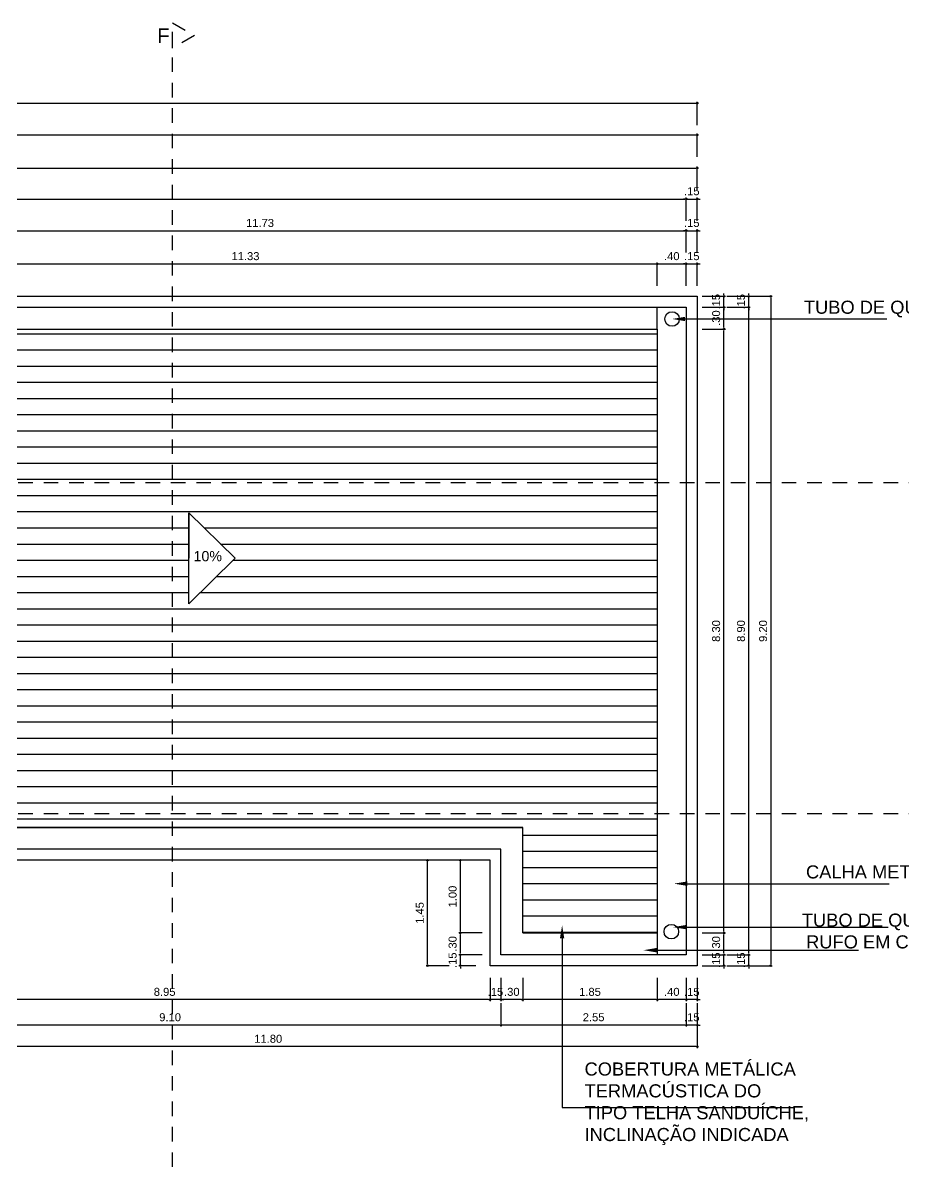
# Model space of a CAD drawing. Header units: millimetres. Extents: x 2125 to 3408, y 1171 to 1686.
# Drawn here: x 2566.28 to 2578.39, y 1447.64 to 1463.33 of the extents above; entities that cross this region are included whole.
import ezdxf

# ---------------------------------------------------------------- set-up
doc = ezdxf.new("R2010")
doc.units = ezdxf.units.MM
doc.linetypes.add('CONTORNO_QUADRO_T', pattern=[0.35, 0.2, -0.15])
for name, color, linetype in [('CALHA', 2, 'Continuous'), ('cobertura', 1, 'Continuous'), ('cotas', 7, 'Continuous'), ('linha de corte', 1, 'Continuous'), ('PAREDES', 4, 'Continuous'), ('RUFO', 3, 'Continuous'), ('TEXTO02', 3, 'Continuous'), ('TEXTO03', 2, 'Continuous')]:
    doc.layers.add(name, color=color, linetype=linetype)
doc.styles.add('ROMANS', font='arial.ttf')
doc.styles.get("Standard").update_dxf_attribs({"font": 'arial.ttf'})
doc.styles.add('TEXTO1', font='swissko.ttf', dxfattribs={"width": 0.6, "height": 0.1})
doc.dimstyles.new('ESCALA75', dxfattribs={"dimtxt": 0.11, "dimasz": 0.02, "dimexe": 0.02, "dimexo": 0.04, "dimgap": 0.05, "dimtad": 1, "dimzin": 4, "dimdsep": 46, "dimtxsty": 'ROMANS', "dimblk1": 'PPC', "dimblk2": 'PPC', "dimsah": 1, "dimcen": 0.02, "dimclrd": 7, "dimclre": 7, "dimclrt": 3, "dimazin": 1, "dimtfac": 1, "dimtix": 1, "dimtmove": 0, "dimatfit": 3, "dimldrblk": 'PPC', "dimfxl": 0, "dimtolj": 1, "dimtzin": 12, "dimarcsym": 0})

# ---------------------------------------------------------------- blocks, each defined once
blk = doc.blocks.new('PPC')
at = {"color": 2}
blk.add_circle((0, 0), 0.5, dxfattribs=at)
blk = doc.blocks.new('*D591')
at = {"layer": 'cotas', "color": 7, "lineweight": -2, "transparency": 16777216}
for p, q in [((2563.685, 1459.714), (2563.685, 1460.034)), ((2563.705, 1460.014), (2574.99, 1460.014)), ((2575.01, 1459.714), (2575.01, 1460.034))]:
    blk.add_line(p, q, dxfattribs=at)
at = {"layer": 'DEFPOINTS', "color": 0, "transparency": 16777216}
for p in [(2575.01, 1460.014), (2563.685, 1459.419), (2575.01, 1459.419)]:
    blk.add_point(p, dxfattribs=at)
at = {"layer": 'cotas', "color": 7, "lineweight": -2, "transparency": 16777216, "xscale": 0.02, "yscale": 0.02, "zscale": 0.02, "rotation": 180}
blk.add_blockref('PPC', (2563.685, 1460.014), dxfattribs=at)
at = {"layer": 'cotas', "color": 7, "lineweight": -2, "transparency": 16777216, "xscale": 0.02, "yscale": 0.02, "zscale": 0.02}
blk.add_blockref('PPC', (2575.01, 1460.014), dxfattribs=at)
at = {"layer": 'cotas', "color": 3, "transparency": 16777216, "insert": (2569.347, 1460.12), "char_height": 0.11, "attachment_point": 5, "style": 'ROMANS'}
blk.add_mtext('\\A1;11.33', dxfattribs=at)
blk = doc.blocks.new('*D592')
at = {"layer": 'cotas', "color": 7, "lineweight": -2, "transparency": 16777216}
for p, q in [((2575.01, 1459.714), (2575.01, 1460.034)), ((2575.03, 1460.014), (2575.39, 1460.014)), ((2575.41, 1459.714), (2575.41, 1460.034))]:
    blk.add_line(p, q, dxfattribs=at)
at = {"layer": 'DEFPOINTS', "color": 0, "transparency": 16777216}
for p in [(2575.41, 1460.014), (2575.01, 1459.419), (2575.41, 1459.419)]:
    blk.add_point(p, dxfattribs=at)
at = {"layer": 'cotas', "color": 7, "lineweight": -2, "transparency": 16777216, "xscale": 0.02, "yscale": 0.02, "zscale": 0.02, "rotation": 180}
blk.add_blockref('PPC', (2575.01, 1460.014), dxfattribs=at)
at = {"layer": 'cotas', "color": 7, "lineweight": -2, "transparency": 16777216, "xscale": 0.02, "yscale": 0.02, "zscale": 0.02}
blk.add_blockref('PPC', (2575.41, 1460.014), dxfattribs=at)
at = {"layer": 'cotas', "color": 3, "transparency": 16777216, "insert": (2575.21, 1460.12), "char_height": 0.11, "attachment_point": 5, "style": 'ROMANS'}
blk.add_mtext('\\A1;.40', dxfattribs=at)
blk = doc.blocks.new('*D593')
at = {"layer": 'cotas', "color": 7, "lineweight": -2, "transparency": 16777216}
for p, q in [((2575.39, 1460.014), (2575.37, 1460.014)), ((2575.41, 1459.714), (2575.41, 1460.034)), ((2575.41, 1460.014), (2575.56, 1460.014)), ((2575.56, 1459.714), (2575.56, 1460.034)), ((2575.58, 1460.014), (2575.6, 1460.014))]:
    blk.add_line(p, q, dxfattribs=at)
at = {"layer": 'DEFPOINTS', "color": 0, "transparency": 16777216}
for p in [(2575.56, 1460.014), (2575.41, 1459.419), (2575.56, 1459.569)]:
    blk.add_point(p, dxfattribs=at)
at = {"layer": 'cotas', "color": 7, "lineweight": -2, "transparency": 16777216, "xscale": 0.02, "yscale": 0.02, "zscale": 0.02}
blk.add_blockref('PPC', (2575.41, 1460.014), dxfattribs=at)
at = {"layer": 'cotas', "color": 7, "lineweight": -2, "transparency": 16777216, "xscale": 0.02, "yscale": 0.02, "zscale": 0.02, "rotation": 180}
blk.add_blockref('PPC', (2575.56, 1460.014), dxfattribs=at)
at = {"layer": 'cotas', "color": 3, "transparency": 16777216, "insert": (2575.485, 1460.12), "char_height": 0.11, "attachment_point": 5, "style": 'ROMANS'}
blk.add_mtext('\\A1;.15', dxfattribs=at)
blk = doc.blocks.new('*D595')
at = {"layer": 'cotas', "color": 7, "lineweight": -2, "transparency": 16777216}
for p, q in [((2563.685, 1460.17), (2563.685, 1460.49)), ((2563.705, 1460.47), (2575.39, 1460.47)), ((2575.41, 1460.17), (2575.41, 1460.49))]:
    blk.add_line(p, q, dxfattribs=at)
at = {"layer": 'DEFPOINTS', "color": 0, "transparency": 16777216}
for p in [(2575.41, 1460.47), (2563.685, 1459.419), (2575.41, 1459.419)]:
    blk.add_point(p, dxfattribs=at)
at = {"layer": 'cotas', "color": 7, "lineweight": -2, "transparency": 16777216, "xscale": 0.02, "yscale": 0.02, "zscale": 0.02, "rotation": 180}
blk.add_blockref('PPC', (2563.685, 1460.47), dxfattribs=at)
at = {"layer": 'cotas', "color": 7, "lineweight": -2, "transparency": 16777216, "xscale": 0.02, "yscale": 0.02, "zscale": 0.02}
blk.add_blockref('PPC', (2575.41, 1460.47), dxfattribs=at)
at = {"layer": 'cotas', "color": 3, "transparency": 16777216, "insert": (2569.547, 1460.576), "char_height": 0.11, "attachment_point": 5, "style": 'ROMANS'}
blk.add_mtext('\\A1;11.73', dxfattribs=at)
blk = doc.blocks.new('*D524')
at = {"layer": 'cotas', "color": 7, "lineweight": -2, "transparency": 16777216}
for p, q in [((2554.76, 1460.683), (2554.76, 1460.926)), ((2554.78, 1460.906), (2575.39, 1460.906)), ((2575.41, 1460.623), (2575.41, 1460.926))]:
    blk.add_line(p, q, dxfattribs=at)
at = {"layer": 'DEFPOINTS', "color": 0, "transparency": 16777216}
for p in [(2575.41, 1460.906), (2554.76, 1460.643), (2575.41, 1460.583)]:
    blk.add_point(p, dxfattribs=at)
at = {"layer": 'cotas', "color": 7, "lineweight": -2, "transparency": 16777216, "xscale": 0.02, "yscale": 0.02, "zscale": 0.02, "rotation": 180}
blk.add_blockref('PPC', (2554.76, 1460.906), dxfattribs=at)
at = {"layer": 'cotas', "color": 7, "lineweight": -2, "transparency": 16777216, "xscale": 0.02, "yscale": 0.02, "zscale": 0.02}
blk.add_blockref('PPC', (2575.41, 1460.906), dxfattribs=at)
at = {"layer": 'cotas', "color": 3, "transparency": 16777216, "insert": (2565.085, 1461.012), "char_height": 0.11, "attachment_point": 5, "style": 'ROMANS'}
blk.add_mtext('\\A1;20.65', dxfattribs=at)
blk = doc.blocks.new('*D525')
at = {"layer": 'cotas', "color": 7, "lineweight": -2, "transparency": 16777216}
for p, q in [((2535.16, 1461.031), (2535.16, 1461.351)), ((2535.18, 1461.331), (2575.54, 1461.331)), ((2575.56, 1461.031), (2575.56, 1461.351))]:
    blk.add_line(p, q, dxfattribs=at)
at = {"layer": 'DEFPOINTS', "color": 0, "transparency": 16777216}
for p in [(2575.56, 1461.331), (2535.16, 1459.882), (2575.56, 1459.882)]:
    blk.add_point(p, dxfattribs=at)
at = {"layer": 'cotas', "color": 7, "lineweight": -2, "transparency": 16777216, "xscale": 0.02, "yscale": 0.02, "zscale": 0.02, "rotation": 180}
blk.add_blockref('PPC', (2535.16, 1461.331), dxfattribs=at)
at = {"layer": 'cotas', "color": 7, "lineweight": -2, "transparency": 16777216, "xscale": 0.02, "yscale": 0.02, "zscale": 0.02}
blk.add_blockref('PPC', (2575.56, 1461.331), dxfattribs=at)
at = {"layer": 'cotas', "color": 3, "transparency": 16777216, "insert": (2555.36, 1461.437), "char_height": 0.11, "attachment_point": 5, "style": 'ROMANS'}
blk.add_mtext('\\A1;40.40', dxfattribs=at)
blk = doc.blocks.new('*D596')
at = {"layer": 'cotas', "color": 7, "lineweight": -2, "transparency": 16777216}
for p, q in [((2575.627, 1450.519), (2575.947, 1450.519)), ((2575.927, 1450.539), (2575.927, 1450.559)), ((2575.927, 1450.369), (2575.927, 1450.519)), ((2575.627, 1450.369), (2575.947, 1450.369)), ((2575.927, 1450.349), (2575.927, 1450.329))]:
    blk.add_line(p, q, dxfattribs=at)
at = {"layer": 'DEFPOINTS', "color": 0, "transparency": 16777216}
for p in [(2575.41, 1450.519), (2575.927, 1450.519), (2575.56, 1450.369)]:
    blk.add_point(p, dxfattribs=at)
at = {"layer": 'cotas', "color": 7, "lineweight": -2, "transparency": 16777216, "xscale": 0.02, "yscale": 0.02, "zscale": 0.02}
for p, rotation in [((2575.927, 1450.519), 270), ((2575.927, 1450.369), 90)]:
    blk.add_blockref('PPC', p, dxfattribs=dict(at, rotation=rotation))
at = {"layer": 'cotas', "color": 3, "transparency": 16777216, "insert": (2575.82, 1450.444), "char_height": 0.11, "attachment_point": 5, "rotation": 90, "style": 'ROMANS'}
blk.add_mtext('\\A1;.15', dxfattribs=at)
blk = doc.blocks.new('*D597')
at = {"layer": 'cotas', "color": 7, "lineweight": -2, "transparency": 16777216}
for p, q in [((2575.627, 1450.819), (2575.947, 1450.819)), ((2575.927, 1450.539), (2575.927, 1450.799)), ((2575.627, 1450.519), (2575.947, 1450.519))]:
    blk.add_line(p, q, dxfattribs=at)
at = {"layer": 'DEFPOINTS', "color": 0, "transparency": 16777216}
for p in [(2575.01, 1450.819), (2575.927, 1450.819), (2575.41, 1450.519)]:
    blk.add_point(p, dxfattribs=at)
at = {"layer": 'cotas', "color": 7, "lineweight": -2, "transparency": 16777216, "xscale": 0.02, "yscale": 0.02, "zscale": 0.02}
for p, rotation in [((2575.927, 1450.819), 90), ((2575.927, 1450.519), 270)]:
    blk.add_blockref('PPC', p, dxfattribs=dict(at, rotation=rotation))
at = {"layer": 'cotas', "color": 3, "transparency": 16777216, "insert": (2575.82, 1450.669), "char_height": 0.11, "attachment_point": 5, "rotation": 90, "style": 'ROMANS'}
blk.add_mtext('\\A1;.30', dxfattribs=at)
blk = doc.blocks.new('*D598')
at = {"layer": 'cotas', "color": 7, "lineweight": -2, "transparency": 16777216}
for p, q in [((2575.627, 1459.119), (2575.947, 1459.119)), ((2575.927, 1450.839), (2575.927, 1459.099)), ((2575.627, 1450.819), (2575.947, 1450.819))]:
    blk.add_line(p, q, dxfattribs=at)
at = {"layer": 'DEFPOINTS', "color": 0, "transparency": 16777216}
for p in [(2575.01, 1459.119), (2575.927, 1459.119), (2575.01, 1450.819)]:
    blk.add_point(p, dxfattribs=at)
at = {"layer": 'cotas', "color": 7, "lineweight": -2, "transparency": 16777216, "xscale": 0.02, "yscale": 0.02, "zscale": 0.02}
for p, rotation in [((2575.927, 1459.119), 90), ((2575.927, 1450.819), 270)]:
    blk.add_blockref('PPC', p, dxfattribs=dict(at, rotation=rotation))
at = {"layer": 'cotas', "color": 3, "transparency": 16777216, "insert": (2575.82, 1454.969), "char_height": 0.11, "attachment_point": 5, "rotation": 90, "style": 'ROMANS'}
blk.add_mtext('\\A1;8.30', dxfattribs=at)
blk = doc.blocks.new('*D599')
at = {"layer": 'cotas', "color": 7, "lineweight": -2, "transparency": 16777216}
for p, q in [((2575.627, 1459.419), (2575.947, 1459.419)), ((2575.927, 1459.139), (2575.927, 1459.399)), ((2575.627, 1459.119), (2575.947, 1459.119))]:
    blk.add_line(p, q, dxfattribs=at)
at = {"layer": 'DEFPOINTS', "color": 0, "transparency": 16777216}
for p in [(2575.01, 1459.419), (2575.927, 1459.419), (2575.01, 1459.119)]:
    blk.add_point(p, dxfattribs=at)
at = {"layer": 'cotas', "color": 7, "lineweight": -2, "transparency": 16777216, "xscale": 0.02, "yscale": 0.02, "zscale": 0.02}
for p, rotation in [((2575.927, 1459.419), 90), ((2575.927, 1459.119), 270)]:
    blk.add_blockref('PPC', p, dxfattribs=dict(at, rotation=rotation))
at = {"layer": 'cotas', "color": 3, "transparency": 16777216, "insert": (2575.82, 1459.269), "char_height": 0.11, "attachment_point": 5, "rotation": 90, "style": 'ROMANS'}
blk.add_mtext('\\A1;.30', dxfattribs=at)
blk = doc.blocks.new('*D600')
at = {"layer": 'cotas', "color": 7, "lineweight": -2, "transparency": 16777216}
for p, q in [((2575.927, 1459.589), (2575.927, 1459.609)), ((2575.627, 1459.569), (2575.947, 1459.569)), ((2575.627, 1459.419), (2575.947, 1459.419)), ((2575.927, 1459.419), (2575.927, 1459.569)), ((2575.927, 1459.399), (2575.927, 1459.379))]:
    blk.add_line(p, q, dxfattribs=at)
at = {"layer": 'DEFPOINTS', "color": 0, "transparency": 16777216}
for p in [(2575.01, 1459.419), (2575.014, 1459.569), (2575.927, 1459.569)]:
    blk.add_point(p, dxfattribs=at)
at = {"layer": 'cotas', "color": 7, "lineweight": -2, "transparency": 16777216, "xscale": 0.02, "yscale": 0.02, "zscale": 0.02}
for p, rotation in [((2575.927, 1459.569), 270), ((2575.927, 1459.419), 90)]:
    blk.add_blockref('PPC', p, dxfattribs=dict(at, rotation=rotation))
at = {"layer": 'cotas', "color": 3, "transparency": 16777216, "insert": (2575.82, 1459.494), "char_height": 0.11, "attachment_point": 5, "rotation": 90, "style": 'ROMANS'}
blk.add_mtext('\\A1;.15', dxfattribs=at)
blk = doc.blocks.new('*D601')
at = {"layer": 'cotas', "color": 7, "lineweight": -2, "transparency": 16777216}
for p, q in [((2575.968, 1450.519), (2576.288, 1450.519)), ((2576.268, 1450.539), (2576.268, 1450.559)), ((2576.268, 1450.369), (2576.268, 1450.519)), ((2575.968, 1450.369), (2576.288, 1450.369)), ((2576.268, 1450.349), (2576.268, 1450.329))]:
    blk.add_line(p, q, dxfattribs=at)
at = {"layer": 'DEFPOINTS', "color": 0, "transparency": 16777216}
for p in [(2575.41, 1450.519), (2576.268, 1450.519), (2575.56, 1450.369)]:
    blk.add_point(p, dxfattribs=at)
at = {"layer": 'cotas', "color": 7, "lineweight": -2, "transparency": 16777216, "xscale": 0.02, "yscale": 0.02, "zscale": 0.02}
for p, rotation in [((2576.268, 1450.519), 270), ((2576.268, 1450.369), 90)]:
    blk.add_blockref('PPC', p, dxfattribs=dict(at, rotation=rotation))
at = {"layer": 'cotas', "color": 3, "transparency": 16777216, "insert": (2576.162, 1450.444), "char_height": 0.11, "attachment_point": 5, "rotation": 90, "style": 'ROMANS'}
blk.add_mtext('\\A1;.15', dxfattribs=at)
blk = doc.blocks.new('*D602')
at = {"layer": 'cotas', "color": 7, "lineweight": -2, "transparency": 16777216}
for p, q in [((2575.968, 1459.419), (2576.288, 1459.419)), ((2576.268, 1450.539), (2576.268, 1459.399)), ((2575.968, 1450.519), (2576.288, 1450.519))]:
    blk.add_line(p, q, dxfattribs=at)
at = {"layer": 'DEFPOINTS', "color": 0, "transparency": 16777216}
for p in [(2575.01, 1459.419), (2576.268, 1459.419), (2575.41, 1450.519)]:
    blk.add_point(p, dxfattribs=at)
at = {"layer": 'cotas', "color": 7, "lineweight": -2, "transparency": 16777216, "xscale": 0.02, "yscale": 0.02, "zscale": 0.02}
for p, rotation in [((2576.268, 1459.419), 90), ((2576.268, 1450.519), 270)]:
    blk.add_blockref('PPC', p, dxfattribs=dict(at, rotation=rotation))
at = {"layer": 'cotas', "color": 3, "transparency": 16777216, "insert": (2576.162, 1454.969), "char_height": 0.11, "attachment_point": 5, "rotation": 90, "style": 'ROMANS'}
blk.add_mtext('\\A1;8.90', dxfattribs=at)
blk = doc.blocks.new('*D603')
at = {"layer": 'cotas', "color": 7, "lineweight": -2, "transparency": 16777216}
for p, q in [((2576.268, 1459.589), (2576.268, 1459.609)), ((2575.968, 1459.569), (2576.288, 1459.569)), ((2575.968, 1459.419), (2576.288, 1459.419)), ((2576.268, 1459.419), (2576.268, 1459.569)), ((2576.268, 1459.399), (2576.268, 1459.379))]:
    blk.add_line(p, q, dxfattribs=at)
at = {"layer": 'DEFPOINTS', "color": 0, "transparency": 16777216}
for p in [(2575.005, 1459.569), (2575.01, 1459.419), (2576.268, 1459.569)]:
    blk.add_point(p, dxfattribs=at)
at = {"layer": 'cotas', "color": 7, "lineweight": -2, "transparency": 16777216, "xscale": 0.02, "yscale": 0.02, "zscale": 0.02}
for p, rotation in [((2576.268, 1459.569), 270), ((2576.268, 1459.419), 90)]:
    blk.add_blockref('PPC', p, dxfattribs=dict(at, rotation=rotation))
at = {"layer": 'cotas', "color": 3, "transparency": 16777216, "insert": (2576.162, 1459.494), "char_height": 0.11, "attachment_point": 5, "rotation": 90, "style": 'ROMANS'}
blk.add_mtext('\\A1;.15', dxfattribs=at)
blk = doc.blocks.new('*D604')
at = {"layer": 'cotas', "color": 7, "lineweight": -2, "transparency": 16777216}
for p, q in [((2576.272, 1459.569), (2576.592, 1459.569)), ((2576.572, 1459.549), (2576.572, 1450.389)), ((2576.272, 1450.369), (2576.592, 1450.369))]:
    blk.add_line(p, q, dxfattribs=at)
at = {"layer": 'DEFPOINTS', "color": 0, "transparency": 16777216}
for p in [(2575.56, 1459.569), (2575.56, 1450.369), (2576.572, 1450.369)]:
    blk.add_point(p, dxfattribs=at)
at = {"layer": 'cotas', "color": 7, "lineweight": -2, "transparency": 16777216, "xscale": 0.02, "yscale": 0.02, "zscale": 0.02}
for p, rotation in [((2576.572, 1459.569), 90), ((2576.572, 1450.369), 270)]:
    blk.add_blockref('PPC', p, dxfattribs=dict(at, rotation=rotation))
at = {"layer": 'cotas', "color": 3, "transparency": 16777216, "insert": (2576.466, 1454.969), "char_height": 0.11, "attachment_point": 5, "rotation": 90, "style": 'ROMANS'}
blk.add_mtext('\\A1;9.20', dxfattribs=at)
blk = doc.blocks.new('*D605')
at = {"layer": 'cotas', "color": 7, "lineweight": -2, "transparency": 16777216}
for p, q in [((2575.41, 1450.203), (2575.41, 1449.883)), ((2575.56, 1450.203), (2575.56, 1449.883)), ((2575.39, 1449.903), (2575.37, 1449.903)), ((2575.56, 1449.903), (2575.41, 1449.903)), ((2575.58, 1449.903), (2575.6, 1449.903))]:
    blk.add_line(p, q, dxfattribs=at)
at = {"layer": 'DEFPOINTS', "color": 0, "transparency": 16777216}
for p in [(2575.41, 1450.519), (2575.56, 1450.369), (2575.41, 1449.903)]:
    blk.add_point(p, dxfattribs=at)
at = {"layer": 'cotas', "color": 7, "lineweight": -2, "transparency": 16777216, "xscale": 0.02, "yscale": 0.02, "zscale": 0.02}
blk.add_blockref('PPC', (2575.41, 1449.903), dxfattribs=at)
at = {"layer": 'cotas', "color": 7, "lineweight": -2, "transparency": 16777216, "xscale": 0.02, "yscale": 0.02, "zscale": 0.02, "rotation": 180}
blk.add_blockref('PPC', (2575.56, 1449.903), dxfattribs=at)
at = {"layer": 'cotas', "color": 3, "transparency": 16777216, "insert": (2575.485, 1450.009), "char_height": 0.11, "attachment_point": 5, "style": 'ROMANS'}
blk.add_mtext('\\A1;.15', dxfattribs=at)
blk = doc.blocks.new('*D606')
at = {"layer": 'cotas', "color": 7, "lineweight": -2, "transparency": 16777216}
for p, q in [((2575.01, 1450.203), (2575.01, 1449.883)), ((2575.41, 1450.203), (2575.41, 1449.883)), ((2575.39, 1449.903), (2575.03, 1449.903))]:
    blk.add_line(p, q, dxfattribs=at)
at = {"layer": 'DEFPOINTS', "color": 0, "transparency": 16777216}
for p in [(2575.01, 1450.519), (2575.41, 1450.519), (2575.01, 1449.903)]:
    blk.add_point(p, dxfattribs=at)
at = {"layer": 'cotas', "color": 7, "lineweight": -2, "transparency": 16777216, "xscale": 0.02, "yscale": 0.02, "zscale": 0.02, "rotation": 180}
blk.add_blockref('PPC', (2575.01, 1449.903), dxfattribs=at)
at = {"layer": 'cotas', "color": 7, "lineweight": -2, "transparency": 16777216, "xscale": 0.02, "yscale": 0.02, "zscale": 0.02}
blk.add_blockref('PPC', (2575.41, 1449.903), dxfattribs=at)
at = {"layer": 'cotas', "color": 3, "transparency": 16777216, "insert": (2575.21, 1450.009), "char_height": 0.11, "attachment_point": 5, "style": 'ROMANS'}
blk.add_mtext('\\A1;.40', dxfattribs=at)
blk = doc.blocks.new('*D607')
at = {"layer": 'cotas', "color": 7, "lineweight": -2, "transparency": 16777216}
for p, q in [((2573.16, 1450.203), (2573.16, 1449.883)), ((2575.01, 1450.203), (2575.01, 1449.883)), ((2574.99, 1449.903), (2573.18, 1449.903))]:
    blk.add_line(p, q, dxfattribs=at)
at = {"layer": 'DEFPOINTS', "color": 0, "transparency": 16777216}
for p in [(2573.16, 1450.819), (2575.01, 1450.519), (2573.16, 1449.903)]:
    blk.add_point(p, dxfattribs=at)
at = {"layer": 'cotas', "color": 7, "lineweight": -2, "transparency": 16777216, "xscale": 0.02, "yscale": 0.02, "zscale": 0.02, "rotation": 180}
blk.add_blockref('PPC', (2573.16, 1449.903), dxfattribs=at)
at = {"layer": 'cotas', "color": 7, "lineweight": -2, "transparency": 16777216, "xscale": 0.02, "yscale": 0.02, "zscale": 0.02}
blk.add_blockref('PPC', (2575.01, 1449.903), dxfattribs=at)
at = {"layer": 'cotas', "color": 3, "transparency": 16777216, "insert": (2574.085, 1450.009), "char_height": 0.11, "attachment_point": 5, "style": 'ROMANS'}
blk.add_mtext('\\A1;1.85', dxfattribs=at)
blk = doc.blocks.new('*D608')
at = {"layer": 'cotas', "color": 7, "lineweight": -2, "transparency": 16777216}
for p, q in [((2572.86, 1450.203), (2572.86, 1449.883)), ((2573.16, 1450.203), (2573.16, 1449.883)), ((2573.14, 1449.903), (2572.88, 1449.903))]:
    blk.add_line(p, q, dxfattribs=at)
at = {"layer": 'DEFPOINTS', "color": 0, "transparency": 16777216}
for p in [(2573.16, 1450.819), (2572.86, 1450.519), (2572.86, 1449.903)]:
    blk.add_point(p, dxfattribs=at)
at = {"layer": 'cotas', "color": 7, "lineweight": -2, "transparency": 16777216, "xscale": 0.02, "yscale": 0.02, "zscale": 0.02, "rotation": 180}
blk.add_blockref('PPC', (2572.86, 1449.903), dxfattribs=at)
at = {"layer": 'cotas', "color": 7, "lineweight": -2, "transparency": 16777216, "xscale": 0.02, "yscale": 0.02, "zscale": 0.02}
blk.add_blockref('PPC', (2573.16, 1449.903), dxfattribs=at)
at = {"layer": 'cotas', "color": 3, "transparency": 16777216, "insert": (2573.01, 1450.009), "char_height": 0.11, "attachment_point": 5, "style": 'ROMANS'}
blk.add_mtext('\\A1;.30', dxfattribs=at)
blk = doc.blocks.new('*D609')
at = {"layer": 'cotas', "color": 7, "lineweight": -2, "transparency": 16777216}
for p, q in [((2572.71, 1450.203), (2572.71, 1449.883)), ((2572.86, 1450.203), (2572.86, 1449.883)), ((2572.69, 1449.903), (2572.67, 1449.903)), ((2572.86, 1449.903), (2572.71, 1449.903)), ((2572.88, 1449.903), (2572.9, 1449.903))]:
    blk.add_line(p, q, dxfattribs=at)
at = {"layer": 'DEFPOINTS', "color": 0, "transparency": 16777216}
for p in [(2572.71, 1450.553), (2572.86, 1450.519), (2572.71, 1449.903)]:
    blk.add_point(p, dxfattribs=at)
at = {"layer": 'cotas', "color": 7, "lineweight": -2, "transparency": 16777216, "xscale": 0.02, "yscale": 0.02, "zscale": 0.02}
blk.add_blockref('PPC', (2572.71, 1449.903), dxfattribs=at)
at = {"layer": 'cotas', "color": 7, "lineweight": -2, "transparency": 16777216, "xscale": 0.02, "yscale": 0.02, "zscale": 0.02, "rotation": 180}
blk.add_blockref('PPC', (2572.86, 1449.903), dxfattribs=at)
at = {"layer": 'cotas', "color": 3, "transparency": 16777216, "insert": (2572.785, 1450.009), "char_height": 0.11, "attachment_point": 5, "style": 'ROMANS'}
blk.add_mtext('\\A1;.15', dxfattribs=at)
blk = doc.blocks.new('*D610')
at = {"layer": 'cotas', "color": 7, "lineweight": -2, "transparency": 16777216}
for p, q in [((2563.76, 1450.203), (2563.76, 1449.883)), ((2572.71, 1450.203), (2572.71, 1449.883)), ((2572.69, 1449.903), (2563.78, 1449.903))]:
    blk.add_line(p, q, dxfattribs=at)
at = {"layer": 'DEFPOINTS', "color": 0, "transparency": 16777216}
for p in [(2563.76, 1451.819), (2572.71, 1450.553), (2563.76, 1449.903)]:
    blk.add_point(p, dxfattribs=at)
at = {"layer": 'cotas', "color": 7, "lineweight": -2, "transparency": 16777216, "xscale": 0.02, "yscale": 0.02, "zscale": 0.02, "rotation": 180}
blk.add_blockref('PPC', (2563.76, 1449.903), dxfattribs=at)
at = {"layer": 'cotas', "color": 7, "lineweight": -2, "transparency": 16777216, "xscale": 0.02, "yscale": 0.02, "zscale": 0.02}
blk.add_blockref('PPC', (2572.71, 1449.903), dxfattribs=at)
at = {"layer": 'cotas', "color": 3, "transparency": 16777216, "insert": (2568.235, 1450.009), "char_height": 0.11, "attachment_point": 5, "style": 'ROMANS'}
blk.add_mtext('\\A1;8.95', dxfattribs=at)
blk = doc.blocks.new('*D611')
at = {"layer": 'cotas', "color": 7, "lineweight": -2, "transparency": 16777216}
for p, q in [((2575.41, 1449.853), (2575.41, 1449.533)), ((2575.56, 1449.853), (2575.56, 1449.533)), ((2575.39, 1449.553), (2575.37, 1449.553)), ((2575.56, 1449.553), (2575.41, 1449.553)), ((2575.58, 1449.553), (2575.6, 1449.553))]:
    blk.add_line(p, q, dxfattribs=at)
at = {"layer": 'DEFPOINTS', "color": 0, "transparency": 16777216}
for p in [(2575.41, 1450.519), (2575.56, 1450.369), (2575.41, 1449.553)]:
    blk.add_point(p, dxfattribs=at)
at = {"layer": 'cotas', "color": 7, "lineweight": -2, "transparency": 16777216, "xscale": 0.02, "yscale": 0.02, "zscale": 0.02}
blk.add_blockref('PPC', (2575.41, 1449.553), dxfattribs=at)
at = {"layer": 'cotas', "color": 7, "lineweight": -2, "transparency": 16777216, "xscale": 0.02, "yscale": 0.02, "zscale": 0.02, "rotation": 180}
blk.add_blockref('PPC', (2575.56, 1449.553), dxfattribs=at)
at = {"layer": 'cotas', "color": 3, "transparency": 16777216, "insert": (2575.485, 1449.66), "char_height": 0.11, "attachment_point": 5, "style": 'ROMANS'}
blk.add_mtext('\\A1;.15', dxfattribs=at)
blk = doc.blocks.new('*D612')
at = {"layer": 'cotas', "color": 7, "lineweight": -2, "transparency": 16777216}
for p, q in [((2572.86, 1449.853), (2572.86, 1449.533)), ((2575.41, 1449.853), (2575.41, 1449.533)), ((2575.39, 1449.553), (2572.88, 1449.553))]:
    blk.add_line(p, q, dxfattribs=at)
at = {"layer": 'DEFPOINTS', "color": 0, "transparency": 16777216}
for p in [(2572.86, 1450.519), (2575.41, 1450.519), (2572.86, 1449.553)]:
    blk.add_point(p, dxfattribs=at)
at = {"layer": 'cotas', "color": 7, "lineweight": -2, "transparency": 16777216, "xscale": 0.02, "yscale": 0.02, "zscale": 0.02, "rotation": 180}
blk.add_blockref('PPC', (2572.86, 1449.553), dxfattribs=at)
at = {"layer": 'cotas', "color": 7, "lineweight": -2, "transparency": 16777216, "xscale": 0.02, "yscale": 0.02, "zscale": 0.02}
blk.add_blockref('PPC', (2575.41, 1449.553), dxfattribs=at)
at = {"layer": 'cotas', "color": 3, "transparency": 16777216, "insert": (2574.135, 1449.66), "char_height": 0.11, "attachment_point": 5, "style": 'ROMANS'}
blk.add_mtext('\\A1;2.55', dxfattribs=at)
blk = doc.blocks.new('*D613')
at = {"layer": 'cotas', "color": 7, "lineweight": -2, "transparency": 16777216}
for p, q in [((2563.76, 1449.557), (2563.76, 1449.237)), ((2575.56, 1449.557), (2575.56, 1449.237)), ((2575.54, 1449.257), (2563.78, 1449.257))]:
    blk.add_line(p, q, dxfattribs=at)
at = {"layer": 'DEFPOINTS', "color": 0, "transparency": 16777216}
for p in [(2563.76, 1450.369), (2575.56, 1450.369), (2563.76, 1449.257)]:
    blk.add_point(p, dxfattribs=at)
at = {"layer": 'cotas', "color": 7, "lineweight": -2, "transparency": 16777216, "xscale": 0.02, "yscale": 0.02, "zscale": 0.02, "rotation": 180}
blk.add_blockref('PPC', (2563.76, 1449.257), dxfattribs=at)
at = {"layer": 'cotas', "color": 7, "lineweight": -2, "transparency": 16777216, "xscale": 0.02, "yscale": 0.02, "zscale": 0.02}
blk.add_blockref('PPC', (2575.56, 1449.257), dxfattribs=at)
at = {"layer": 'cotas', "color": 3, "transparency": 16777216, "insert": (2569.66, 1449.364), "char_height": 0.11, "attachment_point": 5, "style": 'ROMANS'}
blk.add_mtext('\\A1;11.80', dxfattribs=at)
blk = doc.blocks.new('*D526')
at = {"layer": 'cotas', "color": 7, "lineweight": -2, "transparency": 16777216}
for p, q in [((2563.76, 1449.853), (2563.76, 1449.533)), ((2572.86, 1449.853), (2572.86, 1449.533)), ((2572.84, 1449.553), (2563.78, 1449.553))]:
    blk.add_line(p, q, dxfattribs=at)
at = {"layer": 'DEFPOINTS', "color": 0, "transparency": 16777216}
for p in [(2563.76, 1450.52), (2572.86, 1450.52), (2563.76, 1449.553)]:
    blk.add_point(p, dxfattribs=at)
at = {"layer": 'cotas', "color": 7, "lineweight": -2, "transparency": 16777216, "xscale": 0.02, "yscale": 0.02, "zscale": 0.02, "rotation": 180}
blk.add_blockref('PPC', (2563.76, 1449.553), dxfattribs=at)
at = {"layer": 'cotas', "color": 7, "lineweight": -2, "transparency": 16777216, "xscale": 0.02, "yscale": 0.02, "zscale": 0.02}
blk.add_blockref('PPC', (2572.86, 1449.553), dxfattribs=at)
at = {"layer": 'cotas', "color": 3, "transparency": 16777216, "insert": (2568.31, 1449.66), "char_height": 0.11, "attachment_point": 5, "style": 'ROMANS'}
blk.add_mtext('\\A1;9.10', dxfattribs=at)
blk = doc.blocks.new('*D543')
at = {"layer": 'cotas', "color": 7, "lineweight": -2, "transparency": 16777216}
for p, q in [((2575.39, 1460.47), (2575.37, 1460.47)), ((2575.41, 1460.17), (2575.41, 1460.49)), ((2575.41, 1460.47), (2575.56, 1460.47)), ((2575.56, 1460.17), (2575.56, 1460.49)), ((2575.58, 1460.47), (2575.6, 1460.47))]:
    blk.add_line(p, q, dxfattribs=at)
at = {"layer": 'DEFPOINTS', "color": 0, "transparency": 16777216}
for p in [(2575.56, 1460.47), (2575.56, 1460.025), (2575.41, 1459.875)]:
    blk.add_point(p, dxfattribs=at)
at = {"layer": 'cotas', "color": 7, "lineweight": -2, "transparency": 16777216, "xscale": 0.02, "yscale": 0.02, "zscale": 0.02}
blk.add_blockref('PPC', (2575.41, 1460.47), dxfattribs=at)
at = {"layer": 'cotas', "color": 7, "lineweight": -2, "transparency": 16777216, "xscale": 0.02, "yscale": 0.02, "zscale": 0.02, "rotation": 180}
blk.add_blockref('PPC', (2575.56, 1460.47), dxfattribs=at)
at = {"layer": 'cotas', "color": 3, "transparency": 16777216, "insert": (2575.485, 1460.576), "char_height": 0.11, "attachment_point": 5, "style": 'ROMANS'}
blk.add_mtext('\\A1;.15', dxfattribs=at)
blk = doc.blocks.new('*D544')
at = {"layer": 'cotas', "color": 7, "lineweight": -2, "transparency": 16777216}
for p, q in [((2535.16, 1461.487), (2535.16, 1461.807)), ((2535.18, 1461.787), (2575.54, 1461.787)), ((2575.56, 1461.487), (2575.56, 1461.807))]:
    blk.add_line(p, q, dxfattribs=at)
at = {"layer": 'DEFPOINTS', "color": 0, "transparency": 16777216}
for p in [(2575.56, 1461.787), (2535.16, 1460.338), (2575.56, 1460.338)]:
    blk.add_point(p, dxfattribs=at)
at = {"layer": 'cotas', "color": 7, "lineweight": -2, "transparency": 16777216, "xscale": 0.02, "yscale": 0.02, "zscale": 0.02, "rotation": 180}
blk.add_blockref('PPC', (2535.16, 1461.787), dxfattribs=at)
at = {"layer": 'cotas', "color": 7, "lineweight": -2, "transparency": 16777216, "xscale": 0.02, "yscale": 0.02, "zscale": 0.02}
blk.add_blockref('PPC', (2575.56, 1461.787), dxfattribs=at)
at = {"layer": 'cotas', "color": 3, "transparency": 16777216, "insert": (2555.36, 1461.893), "char_height": 0.11, "attachment_point": 5, "style": 'ROMANS'}
blk.add_mtext('\\A1;40.40', dxfattribs=at)
blk = doc.blocks.new('*D545')
at = {"layer": 'cotas', "color": 7, "lineweight": -2, "transparency": 16777216}
for p, q in [((2575.39, 1460.906), (2575.37, 1460.906)), ((2575.41, 1460.606), (2575.41, 1460.926)), ((2575.41, 1460.906), (2575.56, 1460.906)), ((2575.56, 1460.606), (2575.56, 1460.926)), ((2575.58, 1460.906), (2575.6, 1460.906))]:
    blk.add_line(p, q, dxfattribs=at)
at = {"layer": 'DEFPOINTS', "color": 0, "transparency": 16777216}
for p in [(2575.56, 1460.906), (2575.56, 1460.461), (2575.41, 1460.311)]:
    blk.add_point(p, dxfattribs=at)
at = {"layer": 'cotas', "color": 7, "lineweight": -2, "transparency": 16777216, "xscale": 0.02, "yscale": 0.02, "zscale": 0.02}
blk.add_blockref('PPC', (2575.41, 1460.906), dxfattribs=at)
at = {"layer": 'cotas', "color": 7, "lineweight": -2, "transparency": 16777216, "xscale": 0.02, "yscale": 0.02, "zscale": 0.02, "rotation": 180}
blk.add_blockref('PPC', (2575.56, 1460.906), dxfattribs=at)
at = {"layer": 'cotas', "color": 3, "transparency": 16777216, "insert": (2575.485, 1461.012), "char_height": 0.11, "attachment_point": 5, "style": 'ROMANS'}
blk.add_mtext('\\A1;.15', dxfattribs=at)
blk = doc.blocks.new('*D546')
at = {"layer": 'cotas', "color": 7, "lineweight": -2, "transparency": 16777216}
for p, q in [((2535.16, 1461.923), (2535.16, 1462.243)), ((2575.56, 1461.923), (2575.56, 1462.243)), ((2535.18, 1462.223), (2575.54, 1462.223))]:
    blk.add_line(p, q, dxfattribs=at)
at = {"layer": 'DEFPOINTS', "color": 0, "transparency": 16777216}
for p in [(2575.56, 1462.223), (2535.16, 1460.774), (2575.56, 1460.774)]:
    blk.add_point(p, dxfattribs=at)
at = {"layer": 'cotas', "color": 7, "lineweight": -2, "transparency": 16777216, "xscale": 0.02, "yscale": 0.02, "zscale": 0.02, "rotation": 180}
blk.add_blockref('PPC', (2535.16, 1462.223), dxfattribs=at)
at = {"layer": 'cotas', "color": 7, "lineweight": -2, "transparency": 16777216, "xscale": 0.02, "yscale": 0.02, "zscale": 0.02}
blk.add_blockref('PPC', (2575.56, 1462.223), dxfattribs=at)
at = {"layer": 'cotas', "color": 3, "transparency": 16777216, "insert": (2555.36, 1462.329), "char_height": 0.11, "attachment_point": 5, "style": 'ROMANS'}
blk.add_mtext('\\A1;40.40', dxfattribs=at)
blk = doc.blocks.new('*D547')
at = {"layer": 'cotas', "color": 7, "lineweight": -2, "transparency": 16777216}
for p, q in [((2572.603, 1450.519), (2572.283, 1450.519)), ((2572.303, 1450.539), (2572.303, 1450.559)), ((2572.303, 1450.369), (2572.303, 1450.519)), ((2572.513, 1450.369), (2572.283, 1450.369)), ((2572.303, 1450.349), (2572.303, 1450.329))]:
    blk.add_line(p, q, dxfattribs=at)
at = {"layer": 'DEFPOINTS', "color": 0, "transparency": 16777216}
for p in [(2572.303, 1450.519), (2572.703, 1450.519), (2572.553, 1450.369)]:
    blk.add_point(p, dxfattribs=at)
at = {"layer": 'cotas', "color": 7, "lineweight": -2, "transparency": 16777216, "xscale": 0.02, "yscale": 0.02, "zscale": 0.02}
for p, rotation in [((2572.303, 1450.519), 270), ((2572.303, 1450.369), 90)]:
    blk.add_blockref('PPC', p, dxfattribs=dict(at, rotation=rotation))
at = {"layer": 'cotas', "color": 3, "transparency": 16777216, "insert": (2572.196, 1450.444), "char_height": 0.11, "attachment_point": 5, "rotation": 90, "style": 'ROMANS'}
blk.add_mtext('\\A1;.15', dxfattribs=at)
blk = doc.blocks.new('*D621')
at = {"layer": 'cotas', "color": 7, "lineweight": -2, "transparency": 16777216}
for p, q in [((2572.603, 1450.819), (2572.283, 1450.819)), ((2572.303, 1450.539), (2572.303, 1450.799)), ((2572.603, 1450.519), (2572.283, 1450.519))]:
    blk.add_line(p, q, dxfattribs=at)
at = {"layer": 'DEFPOINTS', "color": 0, "transparency": 16777216}
for p in [(2572.303, 1450.819), (2573.16, 1450.819), (2572.86, 1450.519)]:
    blk.add_point(p, dxfattribs=at)
at = {"layer": 'cotas', "color": 7, "lineweight": -2, "transparency": 16777216, "xscale": 0.02, "yscale": 0.02, "zscale": 0.02}
for p, rotation in [((2572.303, 1450.819), 90), ((2572.303, 1450.519), 270)]:
    blk.add_blockref('PPC', p, dxfattribs=dict(at, rotation=rotation))
at = {"layer": 'cotas', "color": 3, "transparency": 16777216, "insert": (2572.196, 1450.669), "char_height": 0.11, "attachment_point": 5, "rotation": 90, "style": 'ROMANS'}
blk.add_mtext('\\A1;.30', dxfattribs=at)
blk = doc.blocks.new('*D622')
at = {"layer": 'cotas', "color": 7, "lineweight": -2, "transparency": 16777216}
for p, q in [((2572.603, 1451.819), (2572.283, 1451.819)), ((2572.303, 1450.839), (2572.303, 1451.799)), ((2572.603, 1450.819), (2572.283, 1450.819))]:
    blk.add_line(p, q, dxfattribs=at)
at = {"layer": 'DEFPOINTS', "color": 0, "transparency": 16777216}
for p in [(2572.303, 1451.819), (2572.71, 1451.819), (2573.16, 1450.819)]:
    blk.add_point(p, dxfattribs=at)
at = {"layer": 'cotas', "color": 7, "lineweight": -2, "transparency": 16777216, "xscale": 0.02, "yscale": 0.02, "zscale": 0.02}
for p, rotation in [((2572.303, 1451.819), 90), ((2572.303, 1450.819), 270)]:
    blk.add_blockref('PPC', p, dxfattribs=dict(at, rotation=rotation))
at = {"layer": 'cotas', "color": 3, "transparency": 16777216, "insert": (2572.196, 1451.319), "char_height": 0.11, "attachment_point": 5, "rotation": 90, "style": 'ROMANS'}
blk.add_mtext('\\A1;1.00', dxfattribs=at)
blk = doc.blocks.new('*D623')
at = {"layer": 'cotas', "color": 7, "lineweight": -2, "transparency": 16777216}
for p, q in [((2572.15, 1451.819), (2571.83, 1451.819)), ((2571.85, 1450.389), (2571.85, 1451.799)), ((2572.15, 1450.369), (2571.83, 1450.369))]:
    blk.add_line(p, q, dxfattribs=at)
at = {"layer": 'DEFPOINTS', "color": 0, "transparency": 16777216}
for p in [(2571.85, 1451.819), (2572.71, 1451.819), (2572.71, 1450.369)]:
    blk.add_point(p, dxfattribs=at)
at = {"layer": 'cotas', "color": 7, "lineweight": -2, "transparency": 16777216, "xscale": 0.02, "yscale": 0.02, "zscale": 0.02}
for p, rotation in [((2571.85, 1451.819), 90), ((2571.85, 1450.369), 270)]:
    blk.add_blockref('PPC', p, dxfattribs=dict(at, rotation=rotation))
at = {"layer": 'cotas', "color": 3, "transparency": 16777216, "insert": (2571.744, 1451.094), "char_height": 0.11, "attachment_point": 5, "rotation": 90, "style": 'ROMANS'}
blk.add_mtext('\\A1;1.45', dxfattribs=at)

msp = doc.modelspace()

# ---------------------------------------------------------------- hatches: boundary and pattern name
at = {"layer": 'cobertura'}
h = msp.add_hatch(dxfattribs=at)
h.set_pattern_fill('ANSI31', color=256, scale=0.07, angle=315)
h.set_pattern_definition([(0, (175.86288, 614.94809), (7e-17, 0.22225), [])])
h.paths.add_polyline_path([(2563.685, 1459.1189), (2563.685, 1452.2689), (2573.16, 1452.2689), (2573.16, 1450.8189), (2575.01, 1450.8189), (2575.01, 1459.1189)])
h.paths.add_polyline_path([(2568.5694, 1456.5927), (2569.2056, 1455.9678), (2568.5694, 1455.3428)], flags=16)
h.paths.add_polyline_path([(2568.5828, 1455.855), (2569.0271, 1455.855), (2569.0271, 1456.1388), (2568.5828, 1456.1388)], flags=8)

# ---------------------------------------------------------------- linework, layer by layer
for p, q in [((2568.5694, 1455.3428), (2568.5694, 1456.5927)), ((2568.5694, 1456.5927), (2568.5694, 1455.9678)), ((2569.2056, 1455.9678), (2568.5694, 1456.5927)), ((2569.2056, 1455.9678), (2568.5694, 1455.3428))]:
    msp.add_line(p, q)
msp.add_lwpolyline([(2555.01, 1444.6189), (2555.01, 1459.1189), (2575.01, 1459.1189), (2575.01, 1450.8189), (2573.16, 1450.8189), (2573.16, 1452.2689), (2563.31, 1452.2689), (2563.3609, 1444.6189), (2555.01, 1444.6189)])
for centre in [(2575.2136, 1459.2572), (2575.2037, 1450.8368)]:
    msp.add_circle(centre, 0.1)
at = {"layer": 'CALHA'}
msp.add_line((2575.01, 1459.1189), (2575.01, 1450.8189), dxfattribs=at)
at = {"layer": 'linha de corte', "linetype": 'CONTORNO_QUADRO_T'}
for p, q in [((2568.3449, 1437.1025), (2568.3449, 1463.3272)), ((2579.3721, 1457.0045), (2527.0479, 1457.0045)), ((2579.3721, 1452.4566), (2527.0479, 1452.4566))]:
    msp.add_line(p, q, dxfattribs=at)
msp.add_lwpolyline([(2568.6449, 1463.154), (2568.3449, 1462.9808), (2568.3449, 1463.3272)], close=True, dxfattribs=at)
at = {"layer": 'PAREDES'}
msp.add_lwpolyline([(2544.46, 1444.1689), (2530.76, 1444.1689), (2530.76, 1447.9689), (2532.31, 1447.9689), (2532.31, 1449.9689), (2530.76, 1449.9689), (2530.76, 1453.7689), (2535.01, 1453.7689), (2535.16, 1453.7689), (2535.16, 1459.5689), (2575.56, 1459.5689), (2575.56, 1450.3689), (2572.71, 1450.3689), (2572.71, 1451.8189), (2563.76, 1451.8189), (2563.76, 1444.1689), (2554.61, 1444.1689), (2554.61, 1449.9689), (2544.46, 1449.9689), (2544.46, 1444.1689)], dxfattribs=at)
msp.add_lwpolyline([(2544.31, 1444.3189), (2530.91, 1444.3189), (2530.91, 1447.8189), (2532.46, 1447.8189), (2532.46, 1450.1189), (2530.91, 1450.1189), (2530.91, 1453.6189), (2535.01, 1453.6189), (2535.31, 1453.6189), (2535.31, 1459.4189), (2575.41, 1459.4189), (2575.41, 1450.5189), (2572.86, 1450.5189), (2572.86, 1451.9689), (2563.61, 1451.9689), (2563.61, 1444.3189), (2554.76, 1444.3189), (2554.76, 1450.1189), (2544.31, 1450.1189)], close=True, dxfattribs=at)
at = {"layer": 'RUFO'}
for p, q in [((2575.01, 1459.1189), (2575.01, 1459.4189)), ((2563.685, 1459.1189), (2575.01, 1459.1189)), ((2563.31, 1452.2689), (2573.16, 1452.2689)), ((2573.16, 1450.8189), (2573.16, 1452.2689)), ((2573.16, 1450.8189), (2575.01, 1450.8189)), ((2575.01, 1450.8189), (2575.01, 1450.5189))]:
    msp.add_line(p, q, dxfattribs=at)
at = {"layer": 'TEXTO03', "ltscale": 0.0001}
for p, q in [((2575.3936, 1459.2572), (2578.1695, 1459.2572)), ((2575.4224, 1451.4964), (2578.1983, 1451.4964)), ((2575.4084, 1450.8988), (2578.1843, 1450.8988)), ((2573.7018, 1450.7436), (2573.7018, 1448.4214)), ((2574.9999, 1450.5823), (2577.7758, 1450.5823)), ((2573.7018, 1448.4214), (2576.898, 1448.4214))]:
    msp.add_line(p, q, dxfattribs=at)
for points in [[(2575.3936, 1459.2272), (2575.2136, 1459.2572), (2575.3936, 1459.2872)], [(2575.4224, 1451.4664), (2575.2424, 1451.4964), (2575.4224, 1451.5264)], [(2573.6718, 1450.7436), (2573.7018, 1450.9236), (2573.7318, 1450.7436)], [(2575.4084, 1450.8688), (2575.2284, 1450.8988), (2575.4084, 1450.9288)], [(2574.9999, 1450.5523), (2574.8199, 1450.5823), (2574.9999, 1450.6123)]]:
    msp.add_solid(points, dxfattribs=at)

# ---------------------------------------------------------------- texts
at = {"layer": 'linha de corte', "ltscale": 0.0001, "insert": (2568.133, 1463.2521), "char_height": 0.12, "width": 0.619452, "attachment_point": 1, "style": 'TEXTO1'}
msp.add_mtext('{\\fSansSerif|b0|i0|c2|p2;\\H1.6667x;\\W1;F}', dxfattribs=at)
at = {"layer": 'TEXTO02', "ltscale": 0.0001, "char_height": 0.18, "attachment_point": 1}
for s, insert in [('{\\C2;TUBO DE QUEDA}', (2577.027, 1459.5087)), ('{\\C2;CALHA METÁLICA}', (2577.0559, 1451.7479)), ('{\\C2;TUBO DE QUEDA}', (2576.9986, 1451.0852)), ('{\\C2;RUFO EM CONCRETO}', (2577.0575, 1450.7862)), ('{\\C2;COBERTURA METÁLICA\\PTERMACÚSTICA DO\\PTIPO TELHA SANDUÍCHE, \\PINCLINAÇÃO INDICADA}', (2574.0101, 1449.0392))]:
    msp.add_mtext(s, dxfattribs=dict(at, insert=insert))
at = {"layer": 'TEXTO03', "ltscale": 0.0001, "insert": (2567.4472, 1456.0675), "char_height": 0.12, "width": 3.592802, "attachment_point": 1, "style": 'TEXTO1'}
msp.add_mtext('\\pi1.1854;{\\fSansSerif|b0|i0|c2|p2;\\H1.1667x;\\W1;\\C3;10%}', dxfattribs=at)

# ---------------------------------------------------------------- dimensions: what is measured, and where the dimension line sits
at = {"layer": 'cotas'}
for base, p1, p2, picture, middle in [((2575.56, 1462.2227), (2535.16, 1460.7739), (2575.56, 1460.7739), '*D546', (2555.36, 1462.3289)), ((2575.56, 1461.7868), (2535.16, 1460.338), (2575.56, 1460.338), '*D544', (2555.36, 1461.893)), ((2575.56, 1461.3307), (2535.16, 1459.8819), (2575.56, 1459.8819), '*D525', (2555.36, 1461.4369)), ((2575.41, 1460.9055), (2554.76, 1460.6426), (2575.41, 1460.5826), '*D524', (2565.085, 1461.0117)), ((2575.56, 1460.9055), (2575.41, 1460.311), (2575.56, 1460.461), '*D545', (2575.485, 1461.0117)), ((2575.4099600759, 1460.4696080934), (2563.6849600759, 1459.418940429), (2575.4099600759, 1459.418940429), '*D595', (2569.5474600759, 1460.5758086391)), ((2575.56, 1460.4696), (2575.41, 1459.875), (2575.56, 1460.025), '*D543', (2575.485, 1460.5758)), ((2575.0099600759, 1460.0135026347), (2563.6849600759, 1459.418940429), (2575.0099600759, 1459.418940429), '*D591', (2569.3474600759, 1460.1197031804)), ((2575.41, 1460.0135), (2575.01, 1459.4189), (2575.41, 1459.4189), '*D592', (2575.21, 1460.1197)), ((2575.56, 1460.0135), (2575.41, 1459.4189), (2575.56, 1459.5689), '*D593', (2575.485, 1460.1197)), ((2563.76, 1449.9028), (2572.71, 1450.5527), (2563.76, 1451.8189), '*D610', (2568.235, 1450.0089)), ((2572.86, 1449.9028), (2573.16, 1450.8189), (2572.86, 1450.5189), '*D608', (2573.01, 1450.009)), ((2573.16, 1449.9028), (2575.01, 1450.5189), (2573.16, 1450.8189), '*D607', (2574.085, 1450.0089)), ((2563.76, 1449.5534), (2572.86, 1450.5198), (2563.76, 1450.5198), '*D526', (2568.31, 1449.6596)), ((2572.71, 1449.9028), (2572.86, 1450.5189), (2572.71, 1450.5527), '*D609', (2572.785, 1450.0089)), ((2572.86, 1449.5534), (2575.41, 1450.5189), (2572.86, 1450.5189), '*D612', (2574.135, 1449.6596)), ((2575.01, 1449.9028), (2575.41, 1450.5189), (2575.01, 1450.5189), '*D606', (2575.21, 1450.0089)), ((2575.41, 1449.9028), (2575.56, 1450.3689), (2575.41, 1450.5189), '*D605', (2575.485, 1450.0089)), ((2575.41, 1449.5534), (2575.56, 1450.3689), (2575.41, 1450.5189), '*D611', (2575.485, 1449.6596)), ((2563.76, 1449.2575), (2575.56, 1450.3689), (2563.76, 1450.3689), '*D613', (2569.66, 1449.3637))]:
    dim = msp.add_linear_dim(base=base, p1=p1, p2=p2, dimstyle='ESCALA75', dxfattribs=at)
    dim.commit()
    dim.dimension.update_dxf_attribs({"geometry": picture, "text_midpoint": middle})
for base, p1, p2, picture, middle in [((2576.2683, 1459.5689), (2575.01, 1459.4189), (2575.0053, 1459.5689), '*D603', (2576.1622, 1459.4939)), ((2575.9266, 1459.5689), (2575.01, 1459.4189), (2575.014, 1459.5689), '*D600', (2575.8204, 1459.4939)), ((2576.5721, 1450.3689), (2575.56, 1459.5689), (2575.56, 1450.3689), '*D604', (2576.466, 1454.9689)), ((2575.9266, 1459.4189), (2575.01, 1459.1189), (2575.01, 1459.4189), '*D599', (2575.8204, 1459.2689)), ((2576.2683, 1459.4189), (2575.41, 1450.5189), (2575.01, 1459.4189), '*D602', (2576.1622, 1454.9689)), ((2575.9266, 1459.1189), (2575.01, 1450.8189), (2575.01, 1459.1189), '*D598', (2575.8204, 1454.9689)), ((2571.8503, 1451.8189), (2572.71, 1450.3689), (2572.71, 1451.8189), '*D623', (2571.7442, 1451.0939)), ((2572.3026, 1451.8189), (2573.16, 1450.8189), (2572.71, 1451.8189), '*D622', (2572.1964, 1451.3189)), ((2572.3026, 1450.8189), (2572.86, 1450.5189), (2573.16, 1450.8189), '*D621', (2572.1964, 1450.6689)), ((2575.9266, 1450.8189), (2575.41, 1450.5189), (2575.01, 1450.8189), '*D597', (2575.8204, 1450.6689)), ((2572.3026, 1450.5189), (2572.5533, 1450.3689), (2572.7033, 1450.5189), '*D547', (2572.1964, 1450.4439)), ((2575.9266, 1450.5189), (2575.56, 1450.3689), (2575.41, 1450.5189), '*D596', (2575.8204, 1450.4439)), ((2576.2683, 1450.5189), (2575.56, 1450.3689), (2575.41, 1450.5189), '*D601', (2576.1622, 1450.4439))]:
    dim = msp.add_linear_dim(base=base, p1=p1, p2=p2, angle=90, dimstyle='ESCALA75', dxfattribs=at)
    dim.commit()
    dim.dimension.update_dxf_attribs({"geometry": picture, "text_midpoint": middle})

doc.saveas('drawing.dxf')
